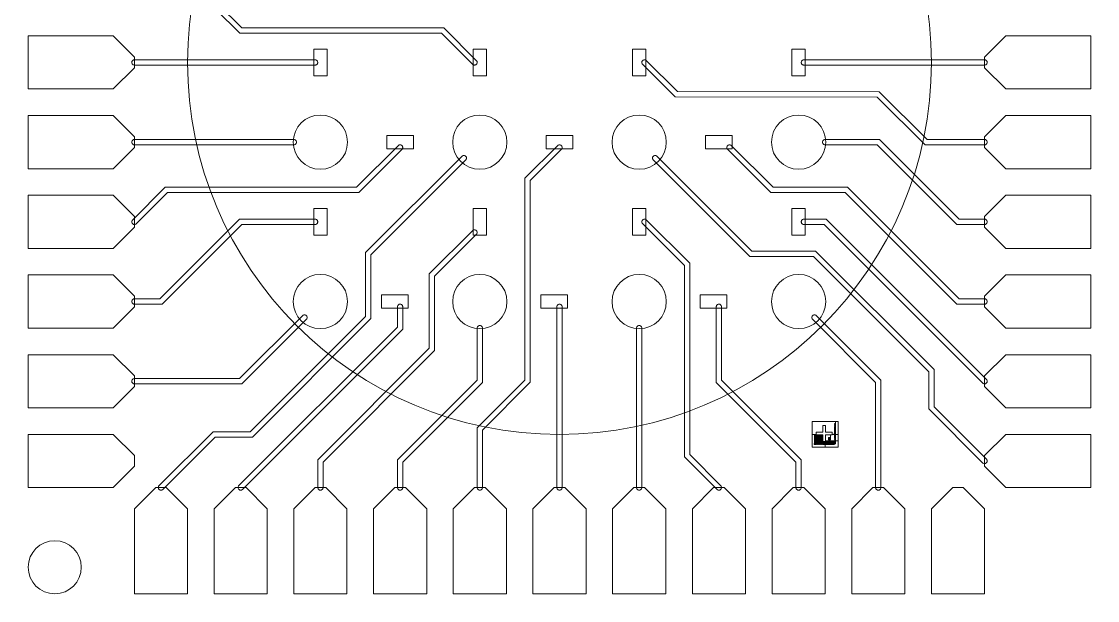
# Model space of a CAD drawing. Extents: x -17000 to 83000, y -71302 to 39000.
# Drawn here: x 22875 to 43125, y -54125 to -43230 of the extents above; entities that cross this region are included whole.
import ezdxf

# ---------------------------------------------------------------- set-up
doc = ezdxf.new("R2010")
doc.units = 0
doc.layers.get('0').update_dxf_attribs({"lineweight": 25, "true_color": 0xffffff})
for name, color, linetype, lineweight, true_color in [('Alighners', 3, 'Continuous', 5, 0x00ff00), ('Boundaries', 6, 'Continuous', 5, 0xff00ff), ('Central Electrodes', 5, 'Continuous', 5, 0x0000ff), ('Connectors', 4, 'Continuous', 5, 0x00ffff), ('Reference Electrodes', 30, 'Continuous', 5, 0xff7f00)]:
    doc.layers.add(name, color=color, linetype=linetype, lineweight=lineweight, true_color=true_color)

# ---------------------------------------------------------------- blocks, each defined once
blk = doc.blocks.new('BIG_photolith_alignment1')
at = {"layer": 'Alighners'}
for points in [[(-225, -17.5), (-225, 225), (210, 225), (210, 190), (190, 190), (190, 185), (210, 185), (210, 180.5), (190, 180.5), (190, 175.5), (210, 175.5), (210, 171), (190, 171), (190, 166), (210, 166), (210, 161.5), (190, 161.5), (190, 156.5), (210, 156.5), (210, 152), (190, 152), (190, 147), (210, 147), (210, 142.5), (190, 142.5), (190, 137.5), (210, 137.5), (210, 133), (190, 133), (190, 128), (210, 128), (210, 123.5), (190, 123.5), (190, 118.5), (210, 118.5), (210, 114), (190, 114), (190, 109), (210, 109), (210, 104.5), (190, 104.5), (190, 99.5), (210, 99.5), (210, 95), (190, 95), (190, 90), (210, 90), (210, 85.5), (190, 85.5), (190, 80.5), (210, 80.5), (210, 76), (190, 76), (190, 71), (210, 71), (210, 66.5), (190, 66.5), (190, 61.5), (210, 61.5), (210, 57), (190, 57), (190, 52), (210, 52), (210, 47.5), (190, 47.5), (190, 42.5), (210, 42.5), (210, 38), (190, 38), (190, 33), (210, 33), (210, 28.5), (190, 28.5), (190, 23.5), (210, 23.5), (210, 19), (190, 19), (190, 14), (210, 14), (210, 9.5), (190, 9.5), (190, 4.5), (210, 4.5), (210, 0), (185, 0), (185, -5), (210, -5), (210, -9.5), (190, -9.5), (190, -14.5), (210, -14.5), (210, 225), (260, 225), (260, -17.5), (150, -17.5), (150, 25), (25, 25), (25, 150), (-25, 150), (-25, 25), (-150, 25), (-150, -17.5)], [(-225, -260), (-225, -17.5), (-185, -17.5), (-185, -190), (-190, -190), (-190, -210), (-185, -210), (-185, -17.5), (-175.5, -17.5), (-175.5, -190), (-180.5, -190), (-180.5, -210), (-175.5, -210), (-175.5, -17.5), (-166, -17.5), (-166, -190), (-171, -190), (-171, -210), (-166, -210), (-166, -17.5), (-156.5, -17.5), (-156.5, -190), (-161.5, -190), (-161.5, -210), (-156.5, -210), (-156.5, -17.5), (-150, -17.5), (-150, -25), (-147, -25), (-147, -190), (-152, -190), (-152, -210), (-147, -210), (-147, -25), (-137.5, -25), (-137.5, -190), (-142.5, -190), (-142.5, -210), (-137.5, -210), (-137.5, -25), (-128, -25), (-128, -190), (-133, -190), (-133, -210), (-128, -210), (-128, -25), (-118.5, -25), (-118.5, -190), (-123.5, -190), (-123.5, -210), (-118.5, -210), (-118.5, -25), (-109, -25), (-109, -190), (-114, -190), (-114, -210), (-109, -210), (-109, -25), (-99.5, -25), (-99.5, -190), (-104.5, -190), (-104.5, -210), (-99.5, -210), (-99.5, -25), (-90, -25), (-90, -190), (-95, -190), (-95, -210), (-90, -210), (-90, -25), (-80.5, -25), (-80.5, -190), (-85.5, -190), (-85.5, -210), (-80.5, -210), (-80.5, -25), (-71, -25), (-71, -190), (-76, -190), (-76, -210), (-71, -210), (-71, -25), (-61.5, -25), (-61.5, -190), (-66.5, -190), (-66.5, -210), (-61.5, -210), (-61.5, -25), (-52, -25), (-52, -190), (-57, -190), (-57, -210), (-52, -210), (-52, -25), (-42.5, -25), (-42.5, -190), (-47.5, -190), (-47.5, -210), (-42.5, -210), (-42.5, -25), (-33, -25), (-33, -190), (-38, -190), (-38, -210), (-33, -210), (-33, -25), (-25, -25), (-25, -150), (-23.5, -150), (-23.5, -190), (-28.5, -190), (-28.5, -210), (-23.5, -210), (-23.5, -150), (-14, -150), (-14, -190), (-19, -190), (-19, -210), (-14, -210), (-14, -150), (-4.5, -150), (-4.5, -190), (-9.5, -190), (-9.5, -210), (-4.5, -210), (-4.5, -150), (5, -150), (5, -185), (0, -185), (0, -210), (5, -210), (5, -150), (14.5, -150), (14.5, -190), (9.5, -190), (9.5, -210), (14.5, -210), (14.5, -150), (17.5, -150), (17.5, -260)], [(17.5, -260), (17.5, -150), (24, -150), (24, -190), (19, -190), (19, -210), (24, -210), (24, -150), (25, -150), (25, -138.75), (33.5, -138.75), (33.5, -190), (28.5, -190), (28.5, -210), (33.5, -210), (33.5, -138.75), (43, -138.75), (43, -190), (38, -190), (38, -210), (43, -210), (43, -138.75), (52.5, -138.75), (52.5, -190), (47.5, -190), (47.5, -210), (52.5, -210), (52.5, -138.75), (62, -138.75), (62, -190), (57, -190), (57, -210), (62, -210), (62, -138.75), (71.5, -138.75), (71.5, -190), (66.5, -190), (66.5, -210), (71.5, -210), (71.5, -138.75), (81, -138.75), (81, -190), (76, -190), (76, -210), (81, -210), (81, -138.75), (90.5, -138.75), (90.5, -190), (85.5, -190), (85.5, -210), (90.5, -210), (90.5, -138.75), (100, -138.75), (100, -190), (95, -190), (95, -210), (100, -210), (100, -138.75), (109.5, -138.75), (109.5, -190), (104.5, -190), (104.5, -210), (109.5, -210), (109.5, -138.75), (119, -138.75), (119, -190), (114, -190), (114, -210), (119, -210), (119, -138.75), (128.5, -138.75), (128.5, -190), (123.5, -190), (123.5, -210), (128.5, -210), (128.5, -138.75), (138, -138.75), (138, -190), (133, -190), (133, -210), (138, -210), (138, -138.75), (147.5, -138.75), (147.5, -190), (142.5, -190), (142.5, -210), (147.5, -210), (147.5, -138.75), (157, -138.75), (157, -190), (152, -190), (152, -210), (157, -210), (157, -138.75), (166.5, -138.75), (166.5, -190), (161.5, -190), (161.5, -210), (166.5, -210), (166.5, -138.75), (176, -138.75), (176, -190), (171, -190), (171, -210), (176, -210), (176, -138.75), (185.5, -138.75), (185.5, -190), (180.5, -190), (180.5, -210), (185.5, -210), (185.5, -138.75), (210, -138.75), (210, -142.5), (190, -142.5), (190, -147.5), (210, -147.5), (210, -152), (190, -152), (190, -157), (210, -157), (210, -161.5), (190, -161.5), (190, -166.5), (210, -166.5), (210, -171), (190, -171), (190, -176), (210, -176), (210, -180.5), (190, -180.5), (190, -185.5), (210, -185.5), (210, -190), (190, -190), (190, -210), (195, -210), (195, -195), (210, -195), (210, -138.75), (260, -138.75), (260, -260)], [(25, -138.75), (25, -25), (117.5, -25), (117.5, -77.5), (82.5, -77.5), (82.5, -122.5), (117.5, -122.5), (117.5, -25), (150, -25), (150, -17.5), (210, -17.5), (210, -19), (190, -19), (190, -24), (210, -24), (210, -28.5), (190, -28.5), (190, -33.5), (210, -33.5), (210, -38), (190, -38), (190, -43), (210, -43), (210, -47.5), (190, -47.5), (190, -52.5), (210, -52.5), (210, -57), (190, -57), (190, -62), (210, -62), (210, -66.5), (190, -66.5), (190, -71.5), (210, -71.5), (210, -76), (190, -76), (190, -81), (210, -81), (210, -85.5), (190, -85.5), (190, -90.5), (210, -90.5), (210, -95), (190, -95), (190, -100), (210, -100), (210, -104.5), (190, -104.5), (190, -109.5), (210, -109.5), (210, -114), (190, -114), (190, -119), (210, -119), (210, -123.5), (190, -123.5), (190, -128.5), (210, -128.5), (210, -133), (190, -133), (190, -138), (210, -138), (210, -17.5), (260, -17.5), (260, -138.75)], [(92.5, -117.5), (92.5, -110), (95, -112.5), (105, -112.5), (107.5, -110), (107.5, -90), (105, -87.5), (95, -87.5), (92.5, -90), (92.5, -117.5), (87.5, -112.5), (87.5, -87.5), (92.5, -82.5), (107.5, -82.5), (112.5, -87.5), (112.5, -112.5), (107.5, -117.5)]]:
    blk.add_lwpolyline(points, close=True, dxfattribs=at)

msp = doc.modelspace()

# ---------------------------------------------------------------- linework, layer by layer
at = {"layer": 'Boundaries'}
for centre, radius in [((33000, -11000), 50000), ((33000, -11000), 47500), ((33000, -44000), 7000)]:
    msp.add_circle(centre, radius, dxfattribs=at)
at = {"layer": 'Central Electrodes'}
for points in [[(23000, -44500), (23000, -43500), (24600, -43500), (25000, -43900), (25000, -44100), (24600, -44500)], [(41400, -44500), (41000, -44100), (41000, -43900), (41400, -43500), (43000, -43500), (43000, -44500)], [(23000, -46000), (23000, -45000), (24600, -45000), (25000, -45400), (25000, -45600), (24600, -46000)], [(41400, -46000), (41000, -45600), (41000, -45400), (41400, -45000), (43000, -45000), (43000, -46000)], [(23000, -47500), (23000, -46500), (24600, -46500), (25000, -46900), (25000, -47100), (24600, -47500)], [(41400, -47500), (41000, -47100), (41000, -46900), (41400, -46500), (43000, -46500), (43000, -47500)], [(23000, -49000), (23000, -48000), (24600, -48000), (25000, -48400), (25000, -48600), (24600, -49000)], [(41400, -49000), (41000, -48600), (41000, -48400), (41400, -48000), (43000, -48000), (43000, -49000)], [(23000, -50500), (23000, -49500), (24600, -49500), (25000, -49900), (25000, -50100), (24600, -50500)], [(41400, -50500), (41000, -50100), (41000, -49900), (41400, -49500), (43000, -49500), (43000, -50500)], [(23000, -52000), (23000, -51000), (24600, -51000), (25000, -51400), (25000, -51600), (24600, -52000)], [(41400, -52000), (41000, -51600), (41000, -51400), (41400, -51000), (43000, -51000), (43000, -52000)], [(25000, -54000), (25000, -52400), (25400, -52000), (25600, -52000), (26000, -52400), (26000, -54000)], [(26500, -54000), (26500, -52400), (26900, -52000), (27100, -52000), (27500, -52400), (27500, -54000)], [(28000, -54000), (28000, -52400), (28400, -52000), (28600, -52000), (29000, -52400), (29000, -54000)], [(29500, -54000), (29500, -52400), (29900, -52000), (30100, -52000), (30500, -52400), (30500, -54000)], [(31000, -54000), (31000, -52400), (31400, -52000), (31600, -52000), (32000, -52400), (32000, -54000)], [(32500, -54000), (32500, -52400), (32900, -52000), (33100, -52000), (33500, -52400), (33500, -54000)], [(34000, -54000), (34000, -52400), (34400, -52000), (34600, -52000), (35000, -52400), (35000, -54000)], [(35500, -54000), (35500, -52400), (35900, -52000), (36100, -52000), (36500, -52400), (36500, -54000)], [(37000, -54000), (37000, -52400), (37400, -52000), (37600, -52000), (38000, -52400), (38000, -54000)], [(38500, -54000), (38500, -52400), (38900, -52000), (39100, -52000), (39500, -52400), (39500, -54000)], [(40000, -54000), (40000, -52400), (40400, -52000), (40600, -52000), (41000, -52400), (41000, -54000)]]:
    msp.add_lwpolyline(points, close=True, dxfattribs=at)
for centre, radius in [((28500, -45500), 510.252), ((31500, -45500), 510.252), ((34500, -45500), 510.252), ((37500, -45500), 510.252), ((28500, -48500), 510.252), ((31500, -48500), 510.252), ((34500, -48500), 510.252), ((37500, -48500), 510.252), ((23500, -53500), 500)]:
    msp.add_circle(centre, radius, dxfattribs=at)
at = {"layer": 'Connectors'}
msp.add_lwpolyline([(26120.667, -42450), (27022.599, -43349.272), (30820.714, -43350.004), (31438.837, -43968.127), (31444.309, -43976.316), (31448.078, -43985.416), (31450, -43995.076), (31450, -44004.925), (31448.078, -44014.585), (31444.309, -44023.684), (31438.838, -44031.873), (31431.873, -44038.838), (31423.684, -44044.309), (31414.585, -44048.078), (31404.925, -44050), (31395.076, -44050), (31385.416, -44048.078), (31376.316, -44044.309), (31368.127, -44038.837), (30779.286, -43449.996), (26981.257, -43449.264), (26079.333, -42550)], dxfattribs=at)
for points in [[(24995.075, -44050), (24985.416, -44048.079), (24976.316, -44044.309), (24968.127, -44038.838), (24961.162, -44031.873), (24955.691, -44023.684), (24951.921, -44014.584), (24950, -44004.925), (24950, -43995.075), (24951.921, -43985.416), (24955.691, -43976.316), (24961.162, -43968.127), (24968.127, -43961.162), (24976.316, -43955.691), (24985.416, -43951.921), (24995.075, -43950), (28404.925, -43950), (28414.584, -43951.921), (28423.684, -43955.691), (28431.873, -43961.162), (28438.838, -43968.127), (28444.309, -43976.316), (28448.079, -43985.416), (28450, -43995.075), (28450, -44004.925), (28448.079, -44014.584), (28444.309, -44023.684), (28438.838, -44031.873), (28431.873, -44038.838), (28423.684, -44044.309), (28414.584, -44048.079), (28404.925, -44050)], [(39879.333, -45550), (38977.401, -44650.728), (35179.286, -44649.996), (34561.163, -44031.873), (34555.691, -44023.684), (34551.922, -44014.584), (34550, -44004.924), (34550, -43995.075), (34551.922, -43985.415), (34555.691, -43976.316), (34561.162, -43968.127), (34568.127, -43961.162), (34576.316, -43955.691), (34585.415, -43951.922), (34595.075, -43950), (34604.924, -43950), (34614.584, -43951.922), (34623.684, -43955.691), (34631.873, -43961.163), (35220.714, -44550.004), (39018.743, -44550.736), (39920.667, -45450), (41004.925, -45450), (41014.584, -45451.921), (41023.684, -45455.691), (41031.873, -45461.162), (41038.838, -45468.127), (41044.309, -45476.316), (41048.079, -45485.416), (41050, -45495.075), (41050, -45504.925), (41048.079, -45514.584), (41044.309, -45523.684), (41038.838, -45531.873), (41031.873, -45538.838), (41023.684, -45544.309), (41014.584, -45548.079), (41004.925, -45550)], [(37595.075, -44050), (37585.416, -44048.079), (37576.316, -44044.309), (37568.127, -44038.838), (37561.162, -44031.873), (37555.691, -44023.684), (37551.921, -44014.584), (37550, -44004.925), (37550, -43995.075), (37551.921, -43985.416), (37555.691, -43976.316), (37561.162, -43968.127), (37568.127, -43961.162), (37576.316, -43955.691), (37585.416, -43951.921), (37595.075, -43950), (41004.925, -43950), (41014.584, -43951.921), (41023.684, -43955.691), (41031.873, -43961.162), (41038.838, -43968.127), (41044.309, -43976.316), (41048.079, -43985.416), (41050, -43995.075), (41050, -44004.925), (41048.079, -44014.584), (41044.309, -44023.684), (41038.838, -44031.873), (41031.873, -44038.838), (41023.684, -44044.309), (41014.584, -44048.079), (41004.925, -44050)], [(24995.075, -45550), (24985.416, -45548.079), (24976.316, -45544.309), (24968.127, -45538.838), (24961.162, -45531.873), (24955.691, -45523.684), (24951.921, -45514.584), (24950, -45504.925), (24950, -45495.075), (24951.921, -45485.416), (24955.691, -45476.316), (24961.162, -45468.127), (24968.127, -45461.162), (24976.316, -45455.691), (24985.416, -45451.921), (24995.075, -45450), (28004.925, -45450), (28014.584, -45451.921), (28023.684, -45455.691), (28031.873, -45461.162), (28038.838, -45468.127), (28044.309, -45476.316), (28048.079, -45485.416), (28050, -45495.075), (28050, -45504.925), (28048.079, -45514.584), (28044.309, -45523.684), (28038.838, -45531.873), (28031.873, -45538.838), (28023.684, -45544.309), (28014.584, -45548.079), (28004.925, -45550)], [(24995.075, -47050), (24985.415, -47048.078), (24976.316, -47044.309), (24968.127, -47038.838), (24961.162, -47031.873), (24955.691, -47023.684), (24951.922, -47014.585), (24950, -47004.925), (24950, -46995.076), (24951.922, -46985.416), (24955.691, -46976.316), (24961.163, -46968.127), (25579.29, -46350), (29179.29, -46350), (29968.127, -45561.163), (29976.316, -45555.691), (29985.416, -45551.922), (29995.076, -45550), (30004.925, -45550), (30014.585, -45551.922), (30023.684, -45555.691), (30031.873, -45561.162), (30038.838, -45568.127), (30044.309, -45576.316), (30048.078, -45585.415), (30050, -45595.075), (30050, -45604.924), (30048.078, -45614.584), (30044.309, -45623.684), (30038.837, -45631.873), (29220.71, -46450), (25620.71, -46450), (25031.873, -47038.837), (25023.684, -47044.309), (25014.584, -47048.078), (25004.924, -47050)], [(31495.075, -52050), (31485.416, -52048.079), (31476.316, -52044.309), (31468.127, -52038.838), (31461.162, -52031.873), (31455.691, -52023.684), (31451.921, -52014.584), (31450, -52004.925), (31450, -50879.333), (32349.272, -49977.401), (32350.004, -46179.286), (32968.127, -45561.163), (32976.316, -45555.691), (32985.416, -45551.922), (32995.076, -45550), (33004.925, -45550), (33014.585, -45551.922), (33023.684, -45555.691), (33031.873, -45561.162), (33038.838, -45568.127), (33044.309, -45576.316), (33048.078, -45585.415), (33050, -45595.075), (33050, -45604.924), (33048.078, -45614.584), (33044.309, -45623.684), (33038.837, -45631.873), (32449.996, -46220.714), (32449.264, -50018.743), (31550, -50920.667), (31550, -52004.925), (31548.079, -52014.584), (31544.309, -52023.684), (31538.838, -52031.873), (31531.873, -52038.838), (31523.684, -52044.309), (31514.584, -52048.079), (31504.925, -52050)], [(40479.29, -48550), (38379.29, -46450), (36979.29, -46450), (36161.163, -45631.873), (36155.691, -45623.684), (36151.922, -45614.584), (36150, -45604.924), (36150, -45595.075), (36151.922, -45585.415), (36155.691, -45576.316), (36161.162, -45568.127), (36168.127, -45561.162), (36176.316, -45555.691), (36185.415, -45551.922), (36195.075, -45550), (36204.924, -45550), (36214.584, -45551.922), (36223.684, -45555.691), (36231.873, -45561.163), (37020.71, -46350), (38420.71, -46350), (40520.71, -48450), (41004.925, -48450), (41014.584, -48451.921), (41023.684, -48455.691), (41031.873, -48461.162), (41038.838, -48468.127), (41044.309, -48476.316), (41048.079, -48485.416), (41050, -48495.075), (41050, -48504.925), (41048.079, -48514.584), (41044.309, -48523.684), (41038.838, -48531.873), (41031.873, -48538.838), (41023.684, -48544.309), (41014.584, -48548.079), (41004.925, -48550)], [(40479.29, -47050), (38979.29, -45550), (37995.075, -45550), (37985.416, -45548.079), (37976.316, -45544.309), (37968.127, -45538.838), (37961.162, -45531.873), (37955.691, -45523.684), (37951.921, -45514.584), (37950, -45504.925), (37950, -45495.075), (37951.921, -45485.416), (37955.691, -45476.316), (37961.162, -45468.127), (37968.127, -45461.162), (37976.316, -45455.691), (37985.416, -45451.921), (37995.075, -45450), (39020.71, -45450), (40520.71, -46950), (41004.925, -46950), (41014.584, -46951.921), (41023.684, -46955.691), (41031.873, -46961.162), (41038.838, -46968.127), (41044.309, -46976.316), (41048.079, -46985.416), (41050, -46995.075), (41050, -47004.925), (41048.079, -47014.584), (41044.309, -47023.684), (41038.838, -47031.873), (41031.873, -47038.838), (41023.684, -47044.309), (41014.584, -47048.079), (41004.925, -47050)], [(25495.075, -52050), (25485.415, -52048.078), (25476.316, -52044.309), (25468.127, -52038.838), (25461.162, -52031.873), (25455.691, -52023.684), (25451.922, -52014.585), (25450, -52004.925), (25450, -51995.076), (25451.922, -51985.416), (25455.691, -51976.316), (25461.163, -51968.127), (26479.29, -50950), (27179.29, -50950), (29350, -48779.29), (29350, -47579.29), (31168.127, -45761.163), (31176.316, -45755.691), (31185.416, -45751.922), (31195.076, -45750), (31204.925, -45750), (31214.585, -45751.922), (31223.684, -45755.691), (31231.873, -45761.162), (31238.838, -45768.127), (31244.309, -45776.316), (31248.078, -45785.415), (31250, -45795.075), (31250, -45804.924), (31248.078, -45814.584), (31244.309, -45823.684), (31238.837, -45831.873), (29450, -47620.71), (29450, -48820.71), (27220.71, -51050), (26520.71, -51050), (25531.873, -52038.837), (25523.684, -52044.309), (25514.584, -52048.078), (25504.924, -52050)], [(40995.076, -51550), (40985.416, -51548.078), (40976.316, -51544.309), (40968.127, -51538.837), (39950, -50520.71), (39950, -49820.71), (37779.29, -47650), (36579.29, -47650), (34761.163, -45831.873), (34755.691, -45823.684), (34751.922, -45814.584), (34750, -45804.924), (34750, -45795.075), (34751.922, -45785.415), (34755.691, -45776.316), (34761.162, -45768.127), (34768.127, -45761.162), (34776.316, -45755.691), (34785.415, -45751.922), (34795.075, -45750), (34804.924, -45750), (34814.584, -45751.922), (34823.684, -45755.691), (34831.873, -45761.163), (36620.71, -47550), (37820.71, -47550), (40050, -49779.29), (40050, -50479.29), (41038.837, -51468.127), (41044.309, -51476.316), (41048.078, -51485.416), (41050, -51495.076), (41050, -51504.925), (41048.078, -51514.585), (41044.309, -51523.684), (41038.838, -51531.873), (41031.873, -51538.838), (41023.684, -51544.309), (41014.585, -51548.078), (41004.925, -51550)], [(24995.075, -48550), (24985.416, -48548.079), (24976.316, -48544.309), (24968.127, -48538.838), (24961.162, -48531.873), (24955.691, -48523.684), (24951.921, -48514.584), (24950, -48504.925), (24950, -48495.075), (24951.921, -48485.416), (24955.691, -48476.316), (24961.162, -48468.127), (24968.127, -48461.162), (24976.316, -48455.691), (24985.416, -48451.921), (24995.075, -48450), (25479.29, -48450), (26979.29, -46950), (28404.925, -46950), (28414.584, -46951.921), (28423.684, -46955.691), (28431.873, -46961.162), (28438.838, -46968.127), (28444.309, -46976.316), (28448.079, -46985.416), (28450, -46995.075), (28450, -47004.925), (28448.079, -47014.584), (28444.309, -47023.684), (28438.838, -47031.873), (28431.873, -47038.838), (28423.684, -47044.309), (28414.584, -47048.079), (28404.925, -47050), (27020.71, -47050), (25520.71, -48550)], [(35995.076, -52050), (35985.416, -52048.078), (35976.316, -52044.309), (35968.127, -52038.837), (35350, -51420.71), (35350, -47820.71), (34561.163, -47031.873), (34555.691, -47023.684), (34551.922, -47014.584), (34550, -47004.924), (34550, -46995.075), (34551.922, -46985.415), (34555.691, -46976.316), (34561.162, -46968.127), (34568.127, -46961.162), (34576.316, -46955.691), (34585.415, -46951.922), (34595.075, -46950), (34604.924, -46950), (34614.584, -46951.922), (34623.684, -46955.691), (34631.873, -46961.163), (35450, -47779.29), (35450, -51379.29), (36038.837, -51968.127), (36044.309, -51976.316), (36048.078, -51985.416), (36050, -51995.076), (36050, -52004.925), (36048.078, -52014.585), (36044.309, -52023.684), (36038.838, -52031.873), (36031.873, -52038.838), (36023.684, -52044.309), (36014.585, -52048.078), (36004.925, -52050)], [(40995.076, -50050), (40985.416, -50048.078), (40976.316, -50044.309), (40968.127, -50038.837), (37979.29, -47050), (37595.075, -47050), (37585.416, -47048.079), (37576.316, -47044.309), (37568.127, -47038.838), (37561.162, -47031.873), (37555.691, -47023.684), (37551.921, -47014.584), (37550, -47004.925), (37550, -46995.075), (37551.921, -46985.416), (37555.691, -46976.316), (37561.162, -46968.127), (37568.127, -46961.162), (37576.316, -46955.691), (37585.416, -46951.921), (37595.075, -46950), (38020.71, -46950), (41038.837, -49968.127), (41044.309, -49976.316), (41048.078, -49985.416), (41050, -49995.076), (41050, -50004.925), (41048.078, -50014.585), (41044.309, -50023.684), (41038.838, -50031.873), (41031.873, -50038.838), (41023.684, -50044.309), (41014.585, -50048.078), (41004.925, -50050)], [(28495.075, -52050), (28485.416, -52048.079), (28476.316, -52044.309), (28468.127, -52038.838), (28461.162, -52031.873), (28455.691, -52023.684), (28451.921, -52014.584), (28450, -52004.925), (28450, -51479.29), (30550, -49379.29), (30550, -47979.29), (31368.127, -47161.163), (31376.316, -47155.691), (31385.416, -47151.922), (31395.076, -47150), (31404.925, -47150), (31414.585, -47151.922), (31423.684, -47155.691), (31431.873, -47161.162), (31438.838, -47168.127), (31444.309, -47176.316), (31448.078, -47185.415), (31450, -47195.075), (31450, -47204.924), (31448.078, -47214.584), (31444.309, -47223.684), (31438.837, -47231.873), (30650, -48020.71), (30650, -49420.71), (28550, -51520.71), (28550, -52004.925), (28548.079, -52014.584), (28544.309, -52023.684), (28538.838, -52031.873), (28531.873, -52038.838), (28523.684, -52044.309), (28514.584, -52048.079), (28504.925, -52050)], [(26995.075, -52050), (26985.415, -52048.078), (26976.316, -52044.309), (26968.127, -52038.838), (26961.162, -52031.873), (26955.691, -52023.684), (26951.922, -52014.585), (26950, -52004.925), (26950, -51995.076), (26951.922, -51985.416), (26955.691, -51976.316), (26961.163, -51968.127), (29950, -48979.29), (29950, -48595.075), (29951.921, -48585.416), (29955.691, -48576.316), (29961.162, -48568.127), (29968.127, -48561.162), (29976.316, -48555.691), (29985.416, -48551.921), (29995.075, -48550), (30004.925, -48550), (30014.584, -48551.921), (30023.684, -48555.691), (30031.873, -48561.162), (30038.838, -48568.127), (30044.309, -48576.316), (30048.079, -48585.416), (30050, -48595.075), (30050, -49020.71), (27031.873, -52038.837), (27023.684, -52044.309), (27014.584, -52048.078), (27004.924, -52050)], [(32995.075, -52050), (32985.416, -52048.079), (32976.316, -52044.309), (32968.127, -52038.838), (32961.162, -52031.873), (32955.691, -52023.684), (32951.921, -52014.584), (32950, -52004.925), (32950, -48595.075), (32951.921, -48585.416), (32955.691, -48576.316), (32961.162, -48568.127), (32968.127, -48561.162), (32976.316, -48555.691), (32985.416, -48551.921), (32995.075, -48550), (33004.925, -48550), (33014.584, -48551.921), (33023.684, -48555.691), (33031.873, -48561.162), (33038.838, -48568.127), (33044.309, -48576.316), (33048.079, -48585.416), (33050, -48595.075), (33050, -52004.925), (33048.079, -52014.584), (33044.309, -52023.684), (33038.838, -52031.873), (33031.873, -52038.838), (33023.684, -52044.309), (33014.584, -52048.079), (33004.925, -52050)], [(37495.075, -52050), (37485.416, -52048.079), (37476.316, -52044.309), (37468.127, -52038.838), (37461.162, -52031.873), (37455.691, -52023.684), (37451.921, -52014.584), (37450, -52004.925), (37450, -51520.71), (35950, -50020.71), (35950, -48595.075), (35951.921, -48585.416), (35955.691, -48576.316), (35961.162, -48568.127), (35968.127, -48561.162), (35976.316, -48555.691), (35985.416, -48551.921), (35995.075, -48550), (36004.925, -48550), (36014.584, -48551.921), (36023.684, -48555.691), (36031.873, -48561.162), (36038.838, -48568.127), (36044.309, -48576.316), (36048.079, -48585.416), (36050, -48595.075), (36050, -49979.29), (37550, -51479.29), (37550, -52004.925), (37548.079, -52014.584), (37544.309, -52023.684), (37538.838, -52031.873), (37531.873, -52038.838), (37523.684, -52044.309), (37514.584, -52048.079), (37504.925, -52050)], [(24995.075, -50050), (24985.416, -50048.079), (24976.316, -50044.309), (24968.127, -50038.838), (24961.162, -50031.873), (24955.691, -50023.684), (24951.921, -50014.584), (24950, -50004.925), (24950, -49995.075), (24951.921, -49985.416), (24955.691, -49976.316), (24961.162, -49968.127), (24968.127, -49961.162), (24976.316, -49955.691), (24985.416, -49951.921), (24995.075, -49950), (26979.29, -49950), (28168.127, -48761.163), (28176.316, -48755.691), (28185.416, -48751.922), (28195.076, -48750), (28204.925, -48750), (28214.585, -48751.922), (28223.684, -48755.691), (28231.873, -48761.162), (28238.838, -48768.127), (28244.309, -48776.316), (28248.078, -48785.415), (28250, -48795.075), (28250, -48804.924), (28248.078, -48814.584), (28244.309, -48823.684), (28238.837, -48831.873), (27020.71, -50050)], [(38995.075, -52050), (38985.416, -52048.079), (38976.316, -52044.309), (38968.127, -52038.838), (38961.162, -52031.873), (38955.691, -52023.684), (38951.921, -52014.584), (38950, -52004.925), (38950, -50020.71), (37761.163, -48831.873), (37755.691, -48823.684), (37751.922, -48814.584), (37750, -48804.924), (37750, -48795.075), (37751.922, -48785.415), (37755.691, -48776.316), (37761.162, -48768.127), (37768.127, -48761.162), (37776.316, -48755.691), (37785.415, -48751.922), (37795.075, -48750), (37804.924, -48750), (37814.584, -48751.922), (37823.684, -48755.691), (37831.873, -48761.163), (39050, -49979.29), (39050, -52004.925), (39048.079, -52014.584), (39044.309, -52023.684), (39038.838, -52031.873), (39031.873, -52038.838), (39023.684, -52044.309), (39014.584, -52048.079), (39004.925, -52050)], [(29995.075, -52050), (29985.416, -52048.079), (29976.316, -52044.309), (29968.127, -52038.838), (29961.162, -52031.873), (29955.691, -52023.684), (29951.921, -52014.584), (29950, -52004.925), (29950, -51479.29), (31450, -49979.29), (31450, -48995.075), (31451.921, -48985.416), (31455.691, -48976.316), (31461.162, -48968.127), (31468.127, -48961.162), (31476.316, -48955.691), (31485.416, -48951.921), (31495.075, -48950), (31504.925, -48950), (31514.584, -48951.921), (31523.684, -48955.691), (31531.873, -48961.162), (31538.838, -48968.127), (31544.309, -48976.316), (31548.079, -48985.416), (31550, -48995.075), (31550, -50020.71), (30050, -51520.71), (30050, -52004.925), (30048.079, -52014.584), (30044.309, -52023.684), (30038.838, -52031.873), (30031.873, -52038.838), (30023.684, -52044.309), (30014.584, -52048.079), (30004.925, -52050)], [(34495.075, -52050), (34485.416, -52048.079), (34476.316, -52044.309), (34468.127, -52038.838), (34461.162, -52031.873), (34455.691, -52023.684), (34451.921, -52014.584), (34450, -52004.925), (34450, -48995.075), (34451.921, -48985.416), (34455.691, -48976.316), (34461.162, -48968.127), (34468.127, -48961.162), (34476.316, -48955.691), (34485.416, -48951.921), (34495.075, -48950), (34504.925, -48950), (34514.584, -48951.921), (34523.684, -48955.691), (34531.873, -48961.162), (34538.838, -48968.127), (34544.309, -48976.316), (34548.079, -48985.416), (34550, -48995.075), (34550, -52004.925), (34548.079, -52014.584), (34544.309, -52023.684), (34538.838, -52031.873), (34531.873, -52038.838), (34523.684, -52044.309), (34514.584, -52048.079), (34504.925, -52050)]]:
    msp.add_lwpolyline(points, close=True, dxfattribs=at)
at = {"layer": 'Reference Electrodes'}
for points in [[(28375, -43750), (28375, -44250)], [(28625, -43750), (28375, -43750)], [(28625, -44250), (28625, -43750)], [(31625, -43750), (31375, -43750)], [(31375, -43750), (31375, -44250)], [(31625, -44250), (31625, -43750)], [(34375, -43750), (34375, -44250)], [(34625, -43750), (34375, -43750)], [(34625, -44250), (34625, -43750)], [(37375, -43750), (37375, -44250)], [(37625, -43750), (37375, -43750)], [(37625, -44250), (37625, -43750)], [(28375, -44250), (28625, -44250)], [(31375, -44250), (31625, -44250)], [(34375, -44250), (34625, -44250)], [(37375, -44250), (37625, -44250)], [(30250, -45375), (29750, -45375)], [(29750, -45375), (29750, -45625)], [(30250, -45625), (30250, -45375)], [(33250, -45375), (32750, -45375)], [(32750, -45375), (32750, -45625)], [(33250, -45625), (33250, -45375)], [(35750, -45375), (35750, -45625)], [(36250, -45375), (35750, -45375)], [(36250, -45625), (36250, -45375)], [(29750, -45625), (30250, -45625)], [(32750, -45625), (33250, -45625)], [(35750, -45625), (36250, -45625)], [(28375, -46750), (28375, -47250)], [(28625, -46750), (28375, -46750)], [(28625, -47250), (28625, -46750)], [(31625, -46750), (31375, -46750)], [(31375, -46750), (31375, -47250)], [(31625, -47250), (31625, -46750)], [(34375, -46750), (34375, -47250)], [(34625, -46750), (34375, -46750)], [(34625, -47250), (34625, -46750)], [(37375, -46750), (37375, -47250)], [(37625, -46750), (37375, -46750)], [(37625, -47250), (37625, -46750)], [(28375, -47250), (28625, -47250)], [(31375, -47250), (31625, -47250)], [(34375, -47250), (34625, -47250)], [(37375, -47250), (37625, -47250)], [(30150, -48375), (29650, -48375)], [(29650, -48375), (29650, -48625)], [(30150, -48625), (30150, -48375)], [(33150, -48375), (32650, -48375)], [(32650, -48375), (32650, -48625)], [(33150, -48625), (33150, -48375)], [(36150, -48375), (35650, -48375)], [(35650, -48375), (35650, -48625)], [(36150, -48625), (36150, -48375)], [(29650, -48625), (30150, -48625)], [(32650, -48625), (33150, -48625)], [(35650, -48625), (36150, -48625)]]:
    msp.add_lwpolyline(points, dxfattribs=at)

# ---------------------------------------------------------------- block references
msp.add_blockref('BIG_photolith_alignment1', (37982.5, -50982.5))

doc.saveas('drawing.dxf')
